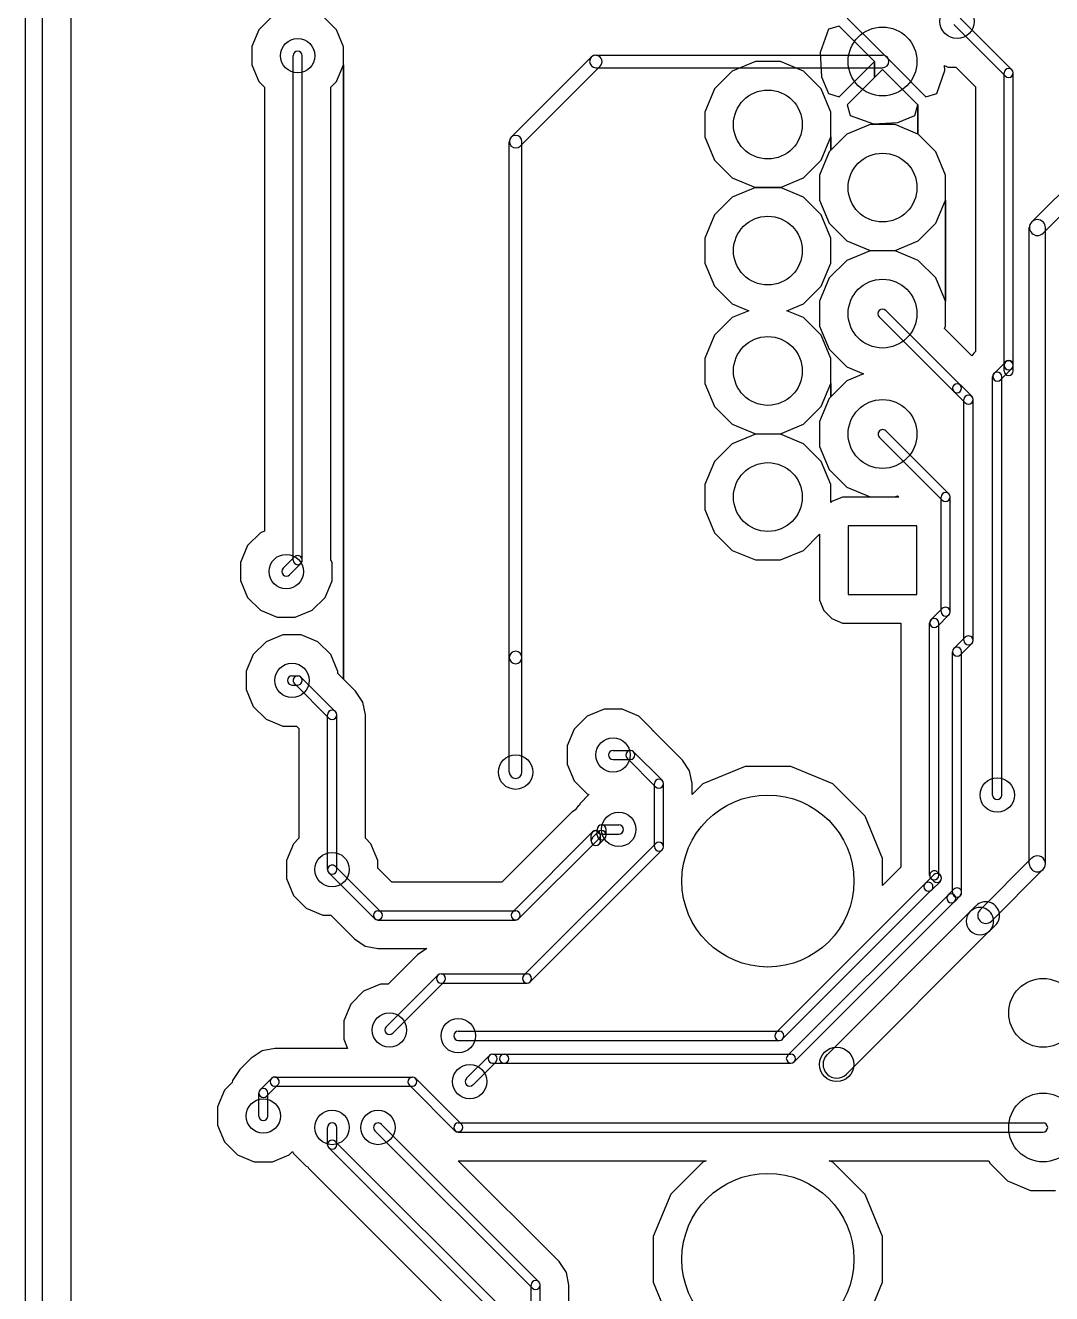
# Model space of a CAD drawing. Extents: x -29274 to 69862, y 24345 to 162744.
# Drawn here: x -8575 to 374, y 61920 to 72985 of the extents above; entities that cross this region are included whole.
import ezdxf

# ---------------------------------------------------------------- set-up
doc = ezdxf.new("R2010")
doc.units = 0
doc.layers.add('BLACK', color=1, linetype='CONTINUOUS')

msp = doc.modelspace()

# ---------------------------------------------------------------- linework, layer by layer
at = {"layer": 'BLACK'}
for p, q in [((-8575, 26120), (-8575, 77770)), ((-8425, 26120), (-8425, 77770)), ((-8175, 26230), (-8175, 77445)), ((-8175, 26230), (-8175, 77445)), ((-6426, 73058), (-6538, 72946)), ((-6426, 73058), (-6538, 72946)), ((-5862, 72946), (-5974, 73058)), ((-5862, 72946), (-5974, 73058)), ((-1408, 73048), (-1135, 72776)), ((-1408, 73048), (-1135, 72776)), ((-422, 73048), (28, 72598)), ((-6538, 72946), (-6599, 72800)), ((-6538, 72946), (-6599, 72800)), ((-5801, 72799), (-5862, 72946)), ((-5801, 72799), (-5862, 72946)), ((-1572, 72951), (-1643, 72749)), ((-1572, 72951), (-1643, 72749)), ((-1478, 72978), (-1572, 72951)), ((-1478, 72978), (-1572, 72951)), ((-1171, 72670), (-1478, 72978)), ((-1171, 72670), (-1478, 72978)), ((-478, 72992), (-28, 72542)), ((-6599, 72800), (-6599, 72641)), ((-6599, 72800), (-6599, 72641)), ((-6240, 68320), (-6240, 72720)), ((-6160, 68320), (-6160, 72720)), ((-5801, 72640), (-5801, 72799)), ((-5801, 72640), (-5801, 72799)), ((-4338, 72010), (-3640, 72708)), ((-3600, 72725), (-1100, 72725)), ((-1643, 72749), (-1632, 72536)), ((-1643, 72749), (-1632, 72536)), ((-1135, 72776), (-1100, 72741)), ((-1135, 72776), (-1100, 72741)), ((-1100, 72741), (-1029, 72670)), ((-1100, 72741), (-1029, 72670)), ((-6599, 72641), (-6538, 72494)), ((-6599, 72641), (-6538, 72494)), ((-5862, 72494), (-5801, 72640)), ((-5862, 72494), (-5801, 72640)), ((-5801, 67281), (-5801, 72640)), ((-5801, 72640), (-5801, 67281)), ((-5801, 67281), (-5801, 72640)), ((-5801, 72640), (-5801, 67281)), ((-4260, 71932), (-3562, 72630)), ((-3600, 72615), (-1100, 72615)), ((-2411, 72585), (-2565, 72431)), ((-2411, 72585), (-2565, 72431)), ((-2209, 72669), (-2411, 72585)), ((-2209, 72669), (-2411, 72585)), ((-1991, 72669), (-2209, 72669)), ((-1991, 72669), (-2209, 72669)), ((-1789, 72585), (-1991, 72669)), ((-1789, 72585), (-1991, 72669)), ((-1635, 72431), (-1789, 72585)), ((-1635, 72431), (-1789, 72585)), ((-1478, 72362), (-1171, 72670)), ((-1478, 72362), (-1171, 72670)), ((-1171, 72529), (-1171, 72670)), ((-1171, 72670), (-1171, 72529)), ((-1171, 72529), (-1171, 72670)), ((-1171, 72670), (-1171, 72529)), ((-1100, 72599), (-1171, 72529)), ((-1100, 72599), (-1171, 72529)), ((-792, 72292), (-1100, 72599)), ((-792, 72292), (-1100, 72599)), ((-1029, 72670), (-994, 72635)), ((-1029, 72670), (-994, 72635)), ((-994, 72635), (-722, 72362)), ((-994, 72635), (-722, 72362)), ((-628, 72389), (-557, 72591)), ((-628, 72389), (-557, 72591)), ((-557, 72591), (-560, 72634)), ((-560, 72634), (-530, 72621)), ((-557, 72591), (-560, 72634)), ((-560, 72634), (-530, 72621)), ((-530, 72621), (-461, 72621)), ((-530, 72621), (-461, 72621)), ((-461, 72621), (-290, 72450)), ((-461, 72621), (-290, 72450)), ((-6538, 72494), (-6490, 72446)), ((-6538, 72494), (-6490, 72446)), ((-5910, 72446), (-5862, 72494)), ((-5910, 72446), (-5862, 72494)), ((-1632, 72536), (-1572, 72389)), ((-1632, 72536), (-1572, 72389)), ((-1171, 72529), (-1408, 72292)), ((-1171, 72529), (-1408, 72292)), ((-40, 70020), (-40, 72570)), ((40, 70020), (40, 72570)), ((-6490, 72446), (-6490, 68573)), ((-6490, 72446), (-6490, 68573)), ((-5910, 68321), (-5910, 72446)), ((-5910, 68321), (-5910, 72446)), ((-2565, 72431), (-2649, 72229)), ((-2565, 72431), (-2649, 72229)), ((-1551, 72229), (-1635, 72431)), ((-1551, 72229), (-1635, 72431)), ((-1572, 72389), (-1478, 72362)), ((-1572, 72389), (-1478, 72362)), ((-722, 72362), (-628, 72389)), ((-722, 72362), (-628, 72389)), ((-290, 72450), (-290, 70140)), ((-290, 72450), (-290, 70140)), ((-1408, 72292), (-1381, 72198)), ((-1408, 72292), (-1381, 72198)), ((-819, 72198), (-792, 72292)), ((-819, 72198), (-792, 72292)), ((-792, 72037), (-792, 72292)), ((-792, 72292), (-792, 72037)), ((-792, 72037), (-792, 72292)), ((-792, 72292), (-792, 72037)), ((-2649, 72229), (-2649, 72011)), ((-2649, 72229), (-2649, 72011)), ((-1551, 72011), (-1551, 72229)), ((-1551, 72011), (-1551, 72229)), ((-1381, 72198), (-1179, 72127)), ((-1381, 72198), (-1179, 72127)), ((-966, 72138), (-819, 72198)), ((-966, 72138), (-819, 72198)), ((-1411, 72035), (-1551, 71895)), ((-1411, 72035), (-1551, 71895)), ((-1209, 72119), (-1411, 72035)), ((-1209, 72119), (-1411, 72035)), ((-991, 72119), (-1209, 72119)), ((-991, 72119), (-1209, 72119)), ((-1179, 72127), (-966, 72138)), ((-1179, 72127), (-966, 72138)), ((-792, 72037), (-991, 72119)), ((-792, 72037), (-991, 72119)), ((-789, 72035), (-792, 72037)), ((-789, 72035), (-792, 72037)), ((-635, 71881), (-789, 72035)), ((-635, 71881), (-789, 72035)), ((-4355, 67470), (-4355, 71970)), ((-4245, 67470), (-4245, 71970)), ((-2649, 72011), (-2565, 71809)), ((-2649, 72011), (-2565, 71809)), ((-1635, 71809), (-1551, 72011)), ((-1635, 71809), (-1551, 72011)), ((-1551, 71895), (-1551, 72011)), ((-1551, 72011), (-1551, 71895)), ((-1551, 71895), (-1551, 72011)), ((-1551, 72011), (-1551, 71895)), ((201, 71270), (900, 71969)), ((-2565, 71809), (-2411, 71655)), ((-2565, 71809), (-2411, 71655)), ((-1789, 71655), (-1635, 71809)), ((-1789, 71655), (-1635, 71809)), ((-1565, 71881), (-1649, 71679)), ((-1565, 71881), (-1649, 71679)), ((-1551, 71895), (-1565, 71881)), ((-1551, 71895), (-1565, 71881)), ((-551, 71679), (-635, 71881)), ((-551, 71679), (-635, 71881)), ((300, 71171), (999, 71870)), ((-2411, 71655), (-2209, 71571)), ((-2411, 71655), (-2209, 71571)), ((-1991, 71571), (-1789, 71655)), ((-1991, 71571), (-1789, 71655)), ((-1649, 71679), (-1649, 71461)), ((-1649, 71679), (-1649, 71461)), ((-551, 71461), (-551, 71679)), ((-551, 71461), (-551, 71679)), ((-2411, 71485), (-2565, 71331)), ((-2411, 71485), (-2565, 71331)), ((-2209, 71569), (-2411, 71485)), ((-2209, 71569), (-2411, 71485)), ((-2209, 71571), (-1991, 71571)), ((-2209, 71571), (-1991, 71571)), ((-1991, 71569), (-2209, 71569)), ((-1991, 71569), (-2209, 71569)), ((-1789, 71485), (-1991, 71569)), ((-1789, 71485), (-1991, 71569)), ((-1635, 71331), (-1789, 71485)), ((-1635, 71331), (-1789, 71485)), ((-1649, 71461), (-1565, 71259)), ((-1649, 71461), (-1565, 71259)), ((-635, 71259), (-551, 71461)), ((-635, 71259), (-551, 71461)), ((-551, 70579), (-551, 71461)), ((-551, 71461), (-551, 70579)), ((-551, 70579), (-551, 71461)), ((-551, 71461), (-551, 70579)), ((-2565, 71331), (-2649, 71129)), ((-2565, 71331), (-2649, 71129)), ((-1551, 71129), (-1635, 71331)), ((-1551, 71129), (-1635, 71331)), ((-1565, 71259), (-1411, 71105)), ((-1565, 71259), (-1411, 71105)), ((-789, 71105), (-635, 71259)), ((-789, 71105), (-635, 71259)), ((180, 65670), (180, 71220)), ((320, 65670), (320, 71220)), ((-2649, 71129), (-2649, 70911)), ((-2649, 71129), (-2649, 70911)), ((-1551, 70911), (-1551, 71129)), ((-1551, 70911), (-1551, 71129)), ((-1411, 71105), (-1209, 71021)), ((-1411, 71105), (-1209, 71021)), ((-991, 71021), (-789, 71105)), ((-991, 71021), (-789, 71105)), ((-1411, 70935), (-1565, 70781)), ((-1411, 70935), (-1565, 70781)), ((-1209, 71019), (-1411, 70935)), ((-1209, 71019), (-1411, 70935)), ((-1209, 71021), (-991, 71021)), ((-1209, 71021), (-991, 71021)), ((-991, 71019), (-1209, 71019)), ((-991, 71019), (-1209, 71019)), ((-789, 70935), (-991, 71019)), ((-789, 70935), (-991, 71019)), ((-635, 70781), (-789, 70935)), ((-635, 70781), (-789, 70935)), ((-2649, 70911), (-2565, 70709)), ((-2649, 70911), (-2565, 70709)), ((-1635, 70709), (-1551, 70911)), ((-1635, 70709), (-1551, 70911)), ((-2565, 70709), (-2411, 70555)), ((-2565, 70709), (-2411, 70555)), ((-1789, 70555), (-1635, 70709)), ((-1789, 70555), (-1635, 70709)), ((-1565, 70781), (-1649, 70579)), ((-1565, 70781), (-1649, 70579)), ((-551, 70579), (-635, 70781)), ((-551, 70579), (-635, 70781)), ((-2411, 70555), (-2267, 70495)), ((-2411, 70555), (-2267, 70495)), ((-2267, 70495), (-2411, 70435)), ((-2267, 70495), (-2411, 70435)), ((-1934, 70495), (-1789, 70555)), ((-1934, 70495), (-1789, 70555)), ((-1789, 70435), (-1934, 70495)), ((-1789, 70435), (-1934, 70495)), ((-1649, 70579), (-1649, 70361)), ((-1649, 70579), (-1649, 70361)), ((-1071, 70498), (-422, 69849)), ((-551, 70361), (-551, 70579)), ((-551, 70361), (-551, 70579)), ((-2411, 70435), (-2565, 70281)), ((-2411, 70435), (-2565, 70281)), ((-1635, 70281), (-1789, 70435)), ((-1635, 70281), (-1789, 70435)), ((-1128, 70441), (-479, 69792)), ((-2565, 70281), (-2649, 70079)), ((-2565, 70281), (-2649, 70079)), ((-1649, 70361), (-1565, 70159)), ((-1649, 70361), (-1565, 70159)), ((-1551, 70079), (-1635, 70281)), ((-1551, 70079), (-1635, 70281)), ((-560, 70340), (-551, 70361)), ((-560, 70340), (-551, 70361)), ((-322, 70102), (-560, 70340)), ((-322, 70102), (-560, 70340)), ((-1565, 70159), (-1411, 70005)), ((-1565, 70159), (-1411, 70005)), ((-2649, 70079), (-2649, 69861)), ((-2649, 70079), (-2649, 69861)), ((-1551, 69861), (-1551, 70079)), ((-1551, 69861), (-1551, 70079)), ((-305, 70125), (-322, 70102)), ((-305, 70125), (-322, 70102)), ((-290, 70140), (-305, 70125)), ((-290, 70140), (-305, 70125)), ((-29, 70048), (-128, 69949)), ((-1411, 70005), (-1267, 69945)), ((-1411, 70005), (-1267, 69945)), ((-1267, 69945), (-1411, 69885)), ((-1267, 69945), (-1411, 69885)), ((28, 69991), (-71, 69892)), ((-40, 69970), (-40, 70020)), ((40, 69970), (40, 70020)), ((-2649, 69861), (-2565, 69659)), ((-2649, 69861), (-2565, 69659)), ((-1635, 69659), (-1551, 69861)), ((-1635, 69659), (-1551, 69861)), ((-1411, 69885), (-1551, 69745)), ((-1411, 69885), (-1551, 69745)), ((-1551, 69745), (-1551, 69861)), ((-1551, 69861), (-1551, 69745)), ((-1551, 69745), (-1551, 69861)), ((-1551, 69861), (-1551, 69745)), ((-421, 69848), (-322, 69749)), ((-140, 66270), (-140, 69920)), ((-60, 66270), (-60, 69920)), ((-1565, 69731), (-1649, 69529)), ((-1565, 69731), (-1649, 69529)), ((-1551, 69745), (-1565, 69731)), ((-1551, 69745), (-1565, 69731)), ((-478, 69791), (-379, 69692)), ((-390, 67620), (-390, 69720)), ((-310, 67620), (-310, 69720)), ((-2565, 69659), (-2411, 69505)), ((-2565, 69659), (-2411, 69505)), ((-1789, 69505), (-1635, 69659)), ((-1789, 69505), (-1635, 69659)), ((-2411, 69505), (-2209, 69421)), ((-2411, 69505), (-2209, 69421)), ((-1991, 69421), (-1789, 69505)), ((-1991, 69421), (-1789, 69505)), ((-1649, 69529), (-1649, 69311)), ((-1649, 69529), (-1649, 69311)), ((-2209, 69419), (-2411, 69335)), ((-2209, 69419), (-2411, 69335)), ((-2209, 69421), (-1991, 69421)), ((-2209, 69421), (-1991, 69421)), ((-1991, 69419), (-2209, 69419)), ((-1991, 69419), (-2209, 69419)), ((-1789, 69335), (-1991, 69419)), ((-1789, 69335), (-1991, 69419)), ((-579, 68842), (-1128, 69391)), ((-522, 68899), (-1071, 69448)), ((-2411, 69335), (-2565, 69181)), ((-2411, 69335), (-2565, 69181)), ((-1635, 69181), (-1789, 69335)), ((-1635, 69181), (-1789, 69335)), ((-1649, 69311), (-1565, 69109)), ((-1649, 69311), (-1565, 69109)), ((-2565, 69181), (-2649, 68979)), ((-2565, 69181), (-2649, 68979)), ((-1551, 68979), (-1635, 69181)), ((-1551, 68979), (-1635, 69181)), ((-1565, 69109), (-1411, 68955)), ((-1565, 69109), (-1411, 68955)), ((-2649, 68979), (-2649, 68761)), ((-2649, 68979), (-2649, 68761)), ((-1551, 68821), (-1551, 68979)), ((-1551, 68821), (-1551, 68979)), ((-1411, 68955), (-1209, 68871)), ((-1411, 68955), (-1209, 68871)), ((-1541, 68831), (-1551, 68821)), ((-1541, 68831), (-1551, 68821)), ((-1449, 68869), (-1541, 68831)), ((-1449, 68869), (-1541, 68831)), ((-959, 68869), (-1449, 68869)), ((-959, 68869), (-1449, 68869)), ((-1209, 68871), (-991, 68871)), ((-1209, 68871), (-991, 68871)), ((-991, 68871), (-970, 68880)), ((-991, 68871), (-970, 68880)), ((-970, 68880), (-959, 68869)), ((-970, 68880), (-959, 68869)), ((-590, 67870), (-590, 68870)), ((-510, 67870), (-510, 68870)), ((-2649, 68761), (-2565, 68559)), ((-2649, 68761), (-2565, 68559)), ((-800, 68620), (-1400, 68620)), ((-1400, 68620), (-1400, 68020)), ((-800, 68020), (-800, 68620)), ((-6526, 68558), (-6638, 68446)), ((-6526, 68558), (-6638, 68446)), ((-6490, 68573), (-6526, 68558)), ((-6490, 68573), (-6526, 68558)), ((-2565, 68559), (-2411, 68405)), ((-2565, 68559), (-2411, 68405)), ((-1789, 68405), (-1649, 68545)), ((-1789, 68405), (-1649, 68545)), ((-1649, 68545), (-1649, 67971)), ((-1649, 68545), (-1649, 67971)), ((-6638, 68446), (-6699, 68300)), ((-6638, 68446), (-6699, 68300)), ((-2411, 68405), (-2209, 68321)), ((-2411, 68405), (-2209, 68321)), ((-1991, 68321), (-1789, 68405)), ((-1991, 68321), (-1789, 68405)), ((-6699, 68300), (-6699, 68141)), ((-6699, 68300), (-6699, 68141)), ((-6328, 68249), (-6229, 68348)), ((-6271, 68192), (-6172, 68291)), ((-5910, 68320), (-5910, 68321)), ((-5910, 68320), (-5910, 68321)), ((-5901, 68299), (-5910, 68320)), ((-5901, 68299), (-5910, 68320)), ((-5901, 68140), (-5901, 68299)), ((-5901, 68140), (-5901, 68299)), ((-2209, 68321), (-1991, 68321)), ((-2209, 68321), (-1991, 68321)), ((-6699, 68141), (-6638, 67994)), ((-6699, 68141), (-6638, 67994)), ((-5962, 67994), (-5901, 68140)), ((-5962, 67994), (-5901, 68140)), ((-6638, 67994), (-6526, 67882)), ((-6638, 67994), (-6526, 67882)), ((-6074, 67882), (-5962, 67994)), ((-6074, 67882), (-5962, 67994)), ((-1649, 67971), (-1611, 67879)), ((-1649, 67971), (-1611, 67879)), ((-1400, 68020), (-800, 68020)), ((-6526, 67882), (-6380, 67821)), ((-6526, 67882), (-6380, 67821)), ((-6221, 67821), (-6074, 67882)), ((-6221, 67821), (-6074, 67882)), ((-1611, 67879), (-1541, 67809)), ((-1611, 67879), (-1541, 67809)), ((-678, 67799), (-579, 67898)), ((-621, 67742), (-522, 67841)), ((-6380, 67821), (-6221, 67821)), ((-6380, 67821), (-6221, 67821)), ((-1541, 67809), (-1450, 67771)), ((-1541, 67809), (-1450, 67771)), ((-1450, 67771), (-1351, 67771)), ((-1450, 67771), (-1351, 67771)), ((-1351, 67771), (-940, 67771)), ((-1351, 67771), (-940, 67771)), ((-940, 67771), (-940, 67770)), ((-940, 67771), (-940, 67770)), ((-940, 67770), (-940, 65640)), ((-940, 67770), (-940, 65640)), ((-690, 65570), (-690, 67770)), ((-610, 65570), (-610, 67770)), ((-6476, 67608), (-6588, 67496)), ((-6476, 67608), (-6588, 67496)), ((-6329, 67669), (-6476, 67608)), ((-6329, 67669), (-6476, 67608)), ((-6170, 67669), (-6329, 67669)), ((-6170, 67669), (-6329, 67669)), ((-6024, 67608), (-6170, 67669)), ((-6024, 67608), (-6170, 67669)), ((-5912, 67496), (-6024, 67608)), ((-5912, 67496), (-6024, 67608)), ((-478, 67549), (-379, 67648)), ((-6588, 67496), (-6649, 67350)), ((-6588, 67496), (-6649, 67350)), ((-5851, 67349), (-5912, 67496)), ((-5851, 67349), (-5912, 67496)), ((-490, 65420), (-490, 67520)), ((-421, 67492), (-322, 67591)), ((-410, 65420), (-410, 67520)), ((-4355, 66470), (-4355, 67470)), ((-4245, 66470), (-4245, 67470)), ((-6649, 67350), (-6649, 67191)), ((-6649, 67350), (-6649, 67191)), ((-6250, 67310), (-6200, 67310)), ((-5872, 66998), (-6172, 67298)), ((-5851, 67331), (-5851, 67349)), ((-5851, 67331), (-5851, 67349)), ((-5801, 67281), (-5851, 67331)), ((-5801, 67281), (-5851, 67331)), ((-5695, 67175), (-5801, 67281)), ((-5695, 67175), (-5801, 67281)), ((-6649, 67191), (-6588, 67044)), ((-6649, 67191), (-6588, 67044)), ((-6250, 67230), (-6200, 67230)), ((-5928, 66942), (-6228, 67242)), ((-5632, 67081), (-5695, 67175)), ((-5632, 67081), (-5695, 67175)), ((-5610, 66970), (-5632, 67081)), ((-5610, 66970), (-5632, 67081)), ((-6588, 67044), (-6476, 66932)), ((-6588, 67044), (-6476, 66932)), ((-5940, 65620), (-5940, 66970)), ((-5860, 65620), (-5860, 66970)), ((-5610, 65894), (-5610, 66970)), ((-5610, 65894), (-5610, 66970)), ((-3676, 66958), (-3788, 66846)), ((-3676, 66958), (-3788, 66846)), ((-3529, 67019), (-3676, 66958)), ((-3529, 67019), (-3676, 66958)), ((-3370, 67019), (-3529, 67019)), ((-3370, 67019), (-3529, 67019)), ((-3224, 66958), (-3370, 67019)), ((-3224, 66958), (-3370, 67019)), ((-3112, 66846), (-3224, 66958)), ((-3112, 66846), (-3224, 66958)), ((-6476, 66932), (-6330, 66871)), ((-6476, 66932), (-6330, 66871)), ((-6330, 66871), (-6211, 66871)), ((-6330, 66871), (-6211, 66871)), ((-6211, 66871), (-6190, 66850)), ((-6211, 66871), (-6190, 66850)), ((-6190, 66850), (-6190, 65894)), ((-6190, 66850), (-6190, 65894)), ((-3788, 66846), (-3849, 66700)), ((-3788, 66846), (-3849, 66700)), ((-3107, 66833), (-3112, 66846)), ((-3107, 66833), (-3112, 66846)), ((-3095, 66825), (-3107, 66833)), ((-3095, 66825), (-3107, 66833)), ((-2845, 66575), (-3095, 66825)), ((-2845, 66575), (-3095, 66825)), ((-3849, 66700), (-3849, 66541)), ((-3849, 66700), (-3849, 66541)), ((-3450, 66660), (-3300, 66660)), ((-3271, 66648), (-3022, 66399)), ((-3849, 66541), (-3788, 66394)), ((-3849, 66541), (-3788, 66394)), ((-3450, 66580), (-3300, 66580)), ((-3328, 66591), (-3079, 66342)), ((-2782, 66481), (-2845, 66575)), ((-2782, 66481), (-2845, 66575)), ((-2298, 66520), (-2666, 66368)), ((-2298, 66520), (-2666, 66368)), ((-1900, 66520), (-2298, 66520)), ((-1900, 66520), (-2298, 66520)), ((-1533, 66367), (-1900, 66520)), ((-1533, 66367), (-1900, 66520)), ((-3788, 66394), (-3676, 66282)), ((-3788, 66394), (-3676, 66282)), ((-2760, 66370), (-2782, 66481)), ((-2760, 66370), (-2782, 66481)), ((-3676, 66282), (-3660, 66275)), ((-3676, 66282), (-3660, 66275)), ((-3090, 65820), (-3090, 66370)), ((-3010, 65820), (-3010, 66370)), ((-2760, 66274), (-2760, 66370)), ((-2760, 66274), (-2760, 66370)), ((-2666, 66368), (-2760, 66274)), ((-2666, 66368), (-2760, 66274)), ((-1252, 66086), (-1533, 66367)), ((-1252, 66086), (-1533, 66367)), ((-3755, 66175), (-3776, 66146)), ((-3755, 66175), (-3776, 66146)), ((-3744, 66183), (-3755, 66175)), ((-3744, 66183), (-3755, 66175)), ((-3738, 66196), (-3744, 66183)), ((-3738, 66196), (-3744, 66183)), ((-3660, 66275), (-3738, 66196)), ((-3660, 66275), (-3738, 66196)), ((-3806, 66124), (-4420, 65510)), ((-3806, 66124), (-4420, 65510)), ((-3805, 66125), (-3806, 66125)), ((-3806, 66125), (-3806, 66124)), ((-3805, 66125), (-3806, 66125)), ((-3806, 66125), (-3806, 66124)), ((-3776, 66145), (-3805, 66125)), ((-3776, 66145), (-3805, 66125)), ((-3776, 66146), (-3776, 66145)), ((-3776, 66146), (-3776, 66145)), ((-1100, 65718), (-1252, 66086)), ((-1100, 65718), (-1252, 66086)), ((-3629, 65948), (-4328, 65249)), ((-3579, 65948), (-3628, 65899)), ((-3590, 65920), (-3590, 65970)), ((-3550, 66010), (-3400, 66010)), ((-3510, 65920), (-3510, 65970)), ((-6238, 65846), (-6299, 65700)), ((-6238, 65846), (-6299, 65700)), ((-6190, 65894), (-6238, 65846)), ((-6190, 65894), (-6238, 65846)), ((-5562, 65846), (-5610, 65894)), ((-5562, 65846), (-5610, 65894)), ((-5501, 65699), (-5562, 65846)), ((-5501, 65699), (-5562, 65846)), ((-3572, 65891), (-4271, 65192)), ((-3078, 65848), (-4228, 64698)), ((-3640, 65870), (-3640, 65920)), ((-3522, 65891), (-3571, 65842)), ((-3560, 65870), (-3560, 65920)), ((-3550, 65930), (-3400, 65930)), ((-3022, 65792), (-4172, 64642)), ((-6299, 65700), (-6299, 65541)), ((-6299, 65700), (-6299, 65541)), ((-5472, 65249), (-5871, 65648)), ((-5501, 65632), (-5501, 65699)), ((-5501, 65632), (-5501, 65699)), ((-5380, 65510), (-5501, 65632)), ((-5380, 65510), (-5501, 65632)), ((-1100, 65480), (-1100, 65718)), ((-1100, 65480), (-1100, 65718)), ((-940, 65640), (-1100, 65480)), ((-940, 65640), (-1100, 65480)), ((-249, 65270), (200, 65719)), ((-150, 65171), (299, 65620)), ((-6299, 65541), (-6238, 65394)), ((-6299, 65541), (-6238, 65394)), ((-5529, 65192), (-5928, 65591)), ((-4420, 65510), (-5380, 65510)), ((-4420, 65510), (-5380, 65510)), ((-653, 65574), (-728, 65499)), ((-653, 65518), (-677, 65542)), ((-596, 65517), (-671, 65442)), ((-597, 65574), (-621, 65598)), ((-6238, 65394), (-6126, 65282)), ((-6238, 65394), (-6126, 65282)), ((-2028, 64198), (-728, 65498)), ((-1972, 64142), (-672, 65442)), ((-529, 65398), (-1928, 63999)), ((-528, 65399), (-479, 65448)), ((-471, 65342), (-422, 65391)), ((-6126, 65282), (-5980, 65221)), ((-6126, 65282), (-5980, 65221)), ((-472, 65341), (-1871, 63942)), ((-335, 65255), (-285, 65305)), ((-5980, 65221), (-5912, 65221)), ((-5980, 65221), (-5912, 65221)), ((-5912, 65221), (-5706, 65015)), ((-5912, 65221), (-5706, 65015)), ((-5500, 65260), (-4300, 65260)), ((-5500, 65180), (-4300, 65180)), ((-1584, 64005), (-335, 65254)), ((-1415, 63836), (-166, 65085)), ((-165, 65085), (-115, 65135)), ((-5706, 65015), (-5705, 65015)), ((-5706, 65015), (-5705, 65015)), ((-5705, 65015), (-5612, 64952)), ((-5705, 65015), (-5612, 64952)), ((-5612, 64952), (-5611, 64952)), ((-5612, 64952), (-5611, 64952)), ((-5611, 64952), (-5594, 64949)), ((-5611, 64952), (-5594, 64949)), ((-5594, 64949), (-5500, 64930)), ((-5594, 64949), (-5500, 64930)), ((-5500, 64930), (-5073, 64930)), ((-5500, 64930), (-5073, 64930)), ((-5155, 64875), (-5411, 64619)), ((-5155, 64875), (-5411, 64619)), ((-5073, 64930), (-5155, 64875)), ((-5073, 64930), (-5155, 64875)), ((-5479, 64619), (-5626, 64558)), ((-5479, 64619), (-5626, 64558)), ((-5411, 64619), (-5479, 64619)), ((-5411, 64619), (-5479, 64619)), ((-4978, 64698), (-5428, 64248)), ((-4922, 64642), (-5372, 64192)), ((-4950, 64710), (-4200, 64710)), ((-4950, 64630), (-4200, 64630)), ((-5626, 64558), (-5738, 64446)), ((-5626, 64558), (-5738, 64446)), ((-5738, 64446), (-5799, 64300)), ((-5738, 64446), (-5799, 64300)), ((-5799, 64300), (-5799, 64141)), ((-5799, 64300), (-5799, 64141)), ((-4800, 64210), (-2000, 64210)), ((-5799, 64141), (-5766, 64060)), ((-5799, 64141), (-5766, 64060)), ((-4800, 64130), (-2000, 64130)), ((-6605, 63975), (-6705, 63875)), ((-6605, 63975), (-6705, 63875)), ((-6511, 64038), (-6605, 63975)), ((-6511, 64038), (-6605, 63975)), ((-6400, 64060), (-6511, 64038)), ((-6400, 64060), (-6511, 64038)), ((-5766, 64060), (-6400, 64060)), ((-5766, 64060), (-6400, 64060)), ((-4529, 63998), (-4728, 63799)), ((-4500, 64010), (-4400, 64010)), ((-4400, 64010), (-1900, 64010)), ((-6705, 63875), (-6768, 63781)), ((-6705, 63875), (-6768, 63781)), ((-4472, 63941), (-4671, 63742)), ((-4500, 63930), (-4400, 63930)), ((-4400, 63930), (-1900, 63930)), ((-6772, 63763), (-6838, 63696)), ((-6772, 63763), (-6838, 63696)), ((-6768, 63781), (-6772, 63763)), ((-6768, 63781), (-6772, 63763)), ((-6528, 63699), (-6429, 63798)), ((-6471, 63642), (-6372, 63741)), ((-6400, 63810), (-5200, 63810)), ((-5228, 63741), (-4829, 63342)), ((-5171, 63798), (-4772, 63399)), ((-6838, 63696), (-6899, 63550)), ((-6838, 63696), (-6899, 63550)), ((-6540, 63470), (-6540, 63670)), ((-6460, 63470), (-6460, 63670)), ((-6400, 63730), (-5200, 63730)), ((-6899, 63550), (-6899, 63391)), ((-6899, 63550), (-6899, 63391)), ((-4096, 62024), (-5471, 63399)), ((-4800, 63410), (300, 63410)), ((-6899, 63391), (-6838, 63244)), ((-6899, 63391), (-6838, 63244)), ((-5940, 63220), (-5940, 63370)), ((-5860, 63220), (-5860, 63370)), ((-4153, 61967), (-5528, 63342)), ((-4800, 63330), (300, 63330)), ((-6838, 63244), (-6726, 63132)), ((-6838, 63244), (-6726, 63132)), ((-5928, 63192), (-4378, 61642)), ((-5872, 63248), (-4322, 61698)), ((-6726, 63132), (-6580, 63071)), ((-6726, 63132), (-6580, 63071)), ((-6580, 63071), (-6421, 63071)), ((-6580, 63071), (-6421, 63071)), ((-6421, 63071), (-6274, 63132)), ((-6421, 63071), (-6274, 63132)), ((-6274, 63132), (-6246, 63161)), ((-6274, 63132), (-6246, 63161)), ((-6246, 63161), (-6238, 63144)), ((-6246, 63161), (-6238, 63144)), ((-6238, 63144), (-6126, 63032)), ((-6238, 63144), (-6126, 63032)), ((-3920, 62200), (-4800, 63080)), ((-4800, 63080), (-2637, 63080)), ((-3920, 62200), (-4800, 63080)), ((-4800, 63080), (-2637, 63080)), ((-2666, 63068), (-2947, 62787)), ((-2666, 63068), (-2947, 62787)), ((-2637, 63080), (-2666, 63068)), ((-2637, 63080), (-2666, 63068)), ((-1533, 63067), (-1565, 63080)), ((-1565, 63080), (-174, 63080)), ((-1533, 63067), (-1565, 63080)), ((-1565, 63080), (-174, 63080)), ((-1252, 62786), (-1533, 63067)), ((-1252, 62786), (-1533, 63067)), ((-174, 63080), (-165, 63059)), ((-174, 63080), (-165, 63059)), ((-6126, 63032), (-6113, 63027)), ((-6126, 63032), (-6113, 63027)), ((-6113, 63027), (-6105, 63015)), ((-6113, 63027), (-6105, 63015)), ((-6105, 63015), (-4640, 61550)), ((-6105, 63015), (-4640, 61550)), ((-165, 63059), (-11, 62905)), ((-165, 63059), (-11, 62905)), ((-11, 62905), (191, 62821)), ((-11, 62905), (191, 62821)), ((-2947, 62787), (-3100, 62420)), ((-2947, 62787), (-3100, 62420)), ((-1100, 62418), (-1252, 62786)), ((-1100, 62418), (-1252, 62786)), ((191, 62821), (409, 62821)), ((191, 62821), (409, 62821)), ((-3100, 62420), (-3100, 62022)), ((-3100, 62420), (-3100, 62022)), ((-1100, 62020), (-1100, 62418)), ((-1100, 62020), (-1100, 62418)), ((-3857, 62106), (-3920, 62200)), ((-3857, 62106), (-3920, 62200)), ((-3835, 61995), (-3857, 62106)), ((-3835, 61995), (-3857, 62106)), ((-4165, 58495), (-4165, 61995)), ((-4085, 58495), (-4085, 61995)), ((-3835, 60817), (-3835, 61995)), ((-3835, 60817), (-3835, 61995)), ((-3100, 62022), (-2948, 61654)), ((-3100, 62022), (-2948, 61654)), ((-1253, 61653), (-1100, 62020)), ((-1253, 61653), (-1100, 62020))]:
    msp.add_line(p, q, dxfattribs=at)
for centre, radius in [((-450, 73020), 150), ((-1100, 72670), 300), ((-6200, 72720), 150), ((-2100, 72120), 300), ((-1100, 71570), 300), ((-2100, 71020), 300), ((-1100, 70470), 300), ((-2100, 69970), 300), ((-1100, 69420), 300), ((-2100, 68870), 300), ((-6300, 68220), 150), ((-6250, 67270), 150), ((-3450, 66620), 150), ((-4300, 66470), 150), ((-100, 66270), 150), ((-2100, 65520), 750), ((-3400, 65970), 150), ((-5900, 65620), 150), ((300, 64370), 300), ((-5400, 64220), 150), ((-4800, 64170), 150), ((-1500, 63920), 150), ((-4700, 63770), 150), ((300, 63370), 300), ((-6500, 63470), 150), ((-5900, 63370), 150), ((-5500, 63370), 150), ((-2100, 62220), 750)]:
    msp.add_circle(centre, radius, dxfattribs=at)
for centre, radius, start, end in [((-6200, 72720), 40, 360, 540), ((-3600, 72670), 55, 90, 270), ((-3601, 72669), 55, 315, 495), ((-1100, 72670), 55, 270, 450), ((0, 72570), 40, 360, 540), ((0, 72570), 40, 225, 405), ((-4300, 71970), 55, 360, 540), ((-4299, 71971), 55, 135, 315), ((250, 71220), 70, 360, 540), ((251, 71221), 70, 135, 315), ((-1100, 70470), 40, 45, 225), ((0, 70020), 40, 360, 540), ((-1, 70019), 40, -45, 135), ((-100, 69920), 40, 360, 540), ((-99, 69921), 40, 135, 315), ((0, 70020), 40, 180, 360), ((0, 69970), 40, 180, 360), ((-449, 69819), 40, 45, 225), ((-450, 69820), 40, 225, 405), ((-350, 69720), 40, 360, 540), ((-351, 69721), 40, 225, 405), ((-1099, 69419), 40, 405, 585), ((-550, 68870), 40, 360, 540), ((-551, 68871), 40, 225, 405), ((-6200, 68320), 40, 180, 360), ((-6201, 68319), 40, 315, 495), ((-6299, 68221), 40, 135, 315), ((-550, 67870), 40, 180, 360), ((-551, 67869), 40, 315, 495), ((-650, 67770), 40, 360, 540), ((-649, 67771), 40, 135, 315), ((-350, 67620), 40, 180, 360), ((-351, 67619), 40, 315, 495), ((-4300, 67470), 55, 360, 540), ((-450, 67520), 40, 360, 540), ((-449, 67521), 40, 135, 315), ((-4300, 67470), 55, 180, 360), ((-6250, 67270), 40, 90, 270), ((-6200, 67270), 40, 405, 585), ((-6200, 67270), 40, 270, 450), ((-5900, 66970), 40, 360, 540), ((-5900, 66970), 40, 225, 405), ((-3450, 66620), 40, 90, 270), ((-3299, 66619), 40, 45, 225), ((-3300, 66620), 40, 270, 450), ((-4300, 66470), 55, 180, 360), ((-3050, 66370), 40, 360, 540), ((-3051, 66371), 40, 225, 405), ((-100, 66270), 40, 180, 360), ((-3600, 65920), 40, 360, 540), ((-3601, 65919), 40, -45, 135), ((-3550, 65970), 40, 360, 540), ((-3550, 65970), 40, 90, 270), ((-3550, 65920), 40, -45, 135), ((-3400, 65970), 40, 270, 450), ((-3600, 65870), 40, 135, 315), ((-3600, 65870), 40, 180, 360), ((-3550, 65920), 40, 180, 360), ((-3050, 65820), 40, -45, 135), ((-3050, 65820), 40, 180, 360), ((250, 65670), 70, 315, 495), ((-5900, 65620), 40, 180, 360), ((-5899, 65619), 40, 405, 585), ((250, 65670), 70, 180, 360), ((-700, 65470), 40, 315, 495), ((-650, 65570), 40, 180, 360), ((-649, 65570), 40, 405, 585), ((-625, 65545), 40, -45, 135), ((-625, 65546), 40, 225, 405), ((-699, 65471), 40, 135, 315), ((-500, 65370), 40, 135, 315), ((-501, 65369), 40, -45, 135), ((-450, 65420), 40, 180, 360), ((-450, 65420), 40, 315, 495), ((-251, 65169), 120, 315, 495), ((-200, 65220), 120, 315, 495), ((-5500, 65220), 40, 90, 270), ((-5501, 65221), 40, 225, 405), ((-4299, 65221), 40, 135, 315), ((-4300, 65220), 40, 270, 450), ((-250, 65170), 120, 135, 315), ((-200, 65220), 70, 135, 315), ((-4950, 64670), 40, 90, 270), ((-4950, 64670), 40, -45, 135), ((-4200, 64670), 40, 135, 315), ((-4200, 64670), 40, 270, 450), ((-5400, 64220), 40, 135, 315), ((-4800, 64170), 40, 90, 270), ((-2000, 64170), 40, 135, 315), ((-2000, 64170), 40, 270, 450), ((-4500, 63970), 40, 90, 270), ((-4500, 63970), 40, -45, 135), ((-4400, 63970), 40, 90, 270), ((-4400, 63970), 40, 270, 450), ((-1899, 63971), 40, 135, 315), ((-1900, 63970), 40, 270, 450), ((-1499, 63921), 120, 135, 315), ((-6400, 63770), 40, 90, 270), ((-6401, 63769), 40, 315, 495), ((-5199, 63769), 40, 45, 225), ((-5200, 63770), 40, 270, 450), ((-4700, 63770), 40, 135, 315), ((-6500, 63670), 40, 360, 540), ((-6499, 63671), 40, 135, 315), ((-6500, 63470), 40, 180, 360), ((-5900, 63370), 40, 360, 540), ((-5499, 63370), 40, 405, 585), ((-4800, 63370), 40, 90, 270), ((-4801, 63371), 40, 225, 405), ((300, 63370), 40, 270, 450), ((-5900, 63220), 40, 45, 225), ((-5900, 63220), 40, 180, 360), ((-4125, 61995), 40, 360, 540), ((-4125, 61996), 40, 225, 405)]:
    msp.add_arc(centre, radius, start, end, dxfattribs=at)

doc.saveas('drawing.dxf')
